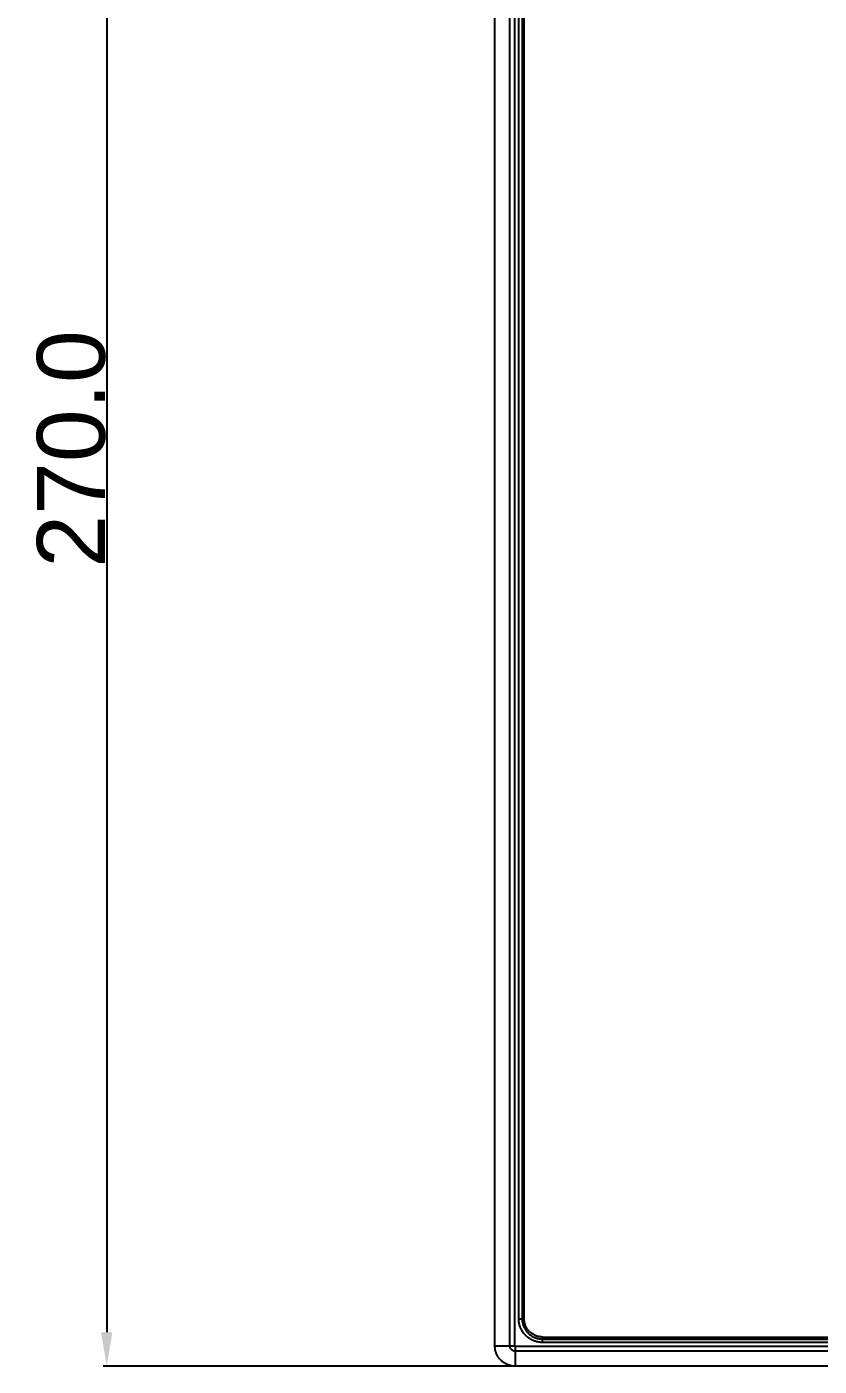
# Model space of a CAD drawing. Header units: millimetres. Extents: x 3033 to 5751, y 230 to 1450.
# Drawn here: x 3276.5 to 3393.1, y 528.3 to 725.4 of the extents above; entities that cross this region are included whole.
import ezdxf

# ---------------------------------------------------------------- set-up
doc = ezdxf.new("R2010")
doc.units = ezdxf.units.MM
doc.header["$MEASUREMENT"] = 0
doc.layers.add('Default', color=7, linetype='Continuous')
doc.layers.add('LAYER 10', color=2, linetype='Continuous')
doc.styles.add('Arial', font='arial.ttf')
doc.dimstyles.new('Dimension Style 01', dxfattribs={"dimtxt": 10, "dimasz": 5, "dimexe": 0.5, "dimexo": 0.5, "dimgap": 0.09, "dimtad": 1, "dimtoh": 1, "dimdec": 1, "dimzin": 1, "dimdsep": 46, "dimtxsty": 'Arial', "dimcen": 0.5, "dimadec": 1, "dimazin": 0, "dimtfac": 1, "dimtdec": 4, "dimtix": 1, "dimtmove": 0, "dimatfit": 3, "dimfxl": 1, "dimtolj": 1, "dimtzin": 1, "dimarcsym": 0})

# ---------------------------------------------------------------- blocks, each defined once
blk = doc.blocks.new('*D7')
at = {"layer": 'Default', "color": 0, "lineweight": -2, "transparency": 16777216}
for p, q in [((3347.84, 798.25), (3287.73, 798.25)), ((3288.23, 793.25), (3288.23, 533.25)), ((3347.84, 528.25), (3287.73, 528.25))]:
    blk.add_line(p, q, dxfattribs=at)
at = {"layer": 'Default', "color": 0, "transparency": 16777216}
for points in [[(3289.06, 793.25), (3287.39, 793.25), (3288.23, 798.25)], [(3287.39, 533.25), (3289.06, 533.25), (3288.23, 528.25)]]:
    blk.add_solid(points, dxfattribs=at)
at = {"layer": 'Defpoints', "color": 0, "transparency": 16777216}
for p in [(3348.34, 798.25), (3288.23, 528.25), (3348.34, 528.25)]:
    blk.add_point(p, dxfattribs=at)
at = {"layer": 'Default', "color": 0, "transparency": 16777216, "insert": (3283.03, 663.25), "char_height": 10, "attachment_point": 5, "rotation": 90, "style": 'Arial'}
blk.add_mtext('\\A1;270.0', dxfattribs=at)

msp = doc.modelspace()

# ---------------------------------------------------------------- linework, layer by layer
at = {"layer": 'LAYER 10'}
for p, q in [((3345.34, 531.25), (3345.34, 795.25)), ((3347.55, 531.25), (3347.55, 795.25)), ((3348.26, 531.25), (3348.26, 795.25)), ((3348.84, 535.25), (3348.84, 791.25)), ((3349.34, 791.25), (3349.34, 535.25)), ((3349.64, 535.25), (3349.64, 791.25)), ((3348.84, 535.25), (3349.34, 535.25)), ((3348.84, 535.13), (3348.84, 535.25)), ((3348.85, 535.01), (3348.84, 535.13)), ((3348.86, 534.9), (3348.85, 535.01)), ((3348.87, 534.78), (3348.86, 534.9)), ((3348.89, 534.66), (3348.87, 534.78)), ((3348.91, 534.54), (3348.89, 534.66)), ((3348.94, 534.42), (3348.91, 534.54)), ((3348.97, 534.31), (3348.94, 534.42)), ((3349.01, 534.19), (3348.97, 534.31)), ((3349.34, 535.25), (3349.34, 535.15)), ((3349.34, 535.25), (3349.64, 535.25)), ((3349.34, 535.15), (3349.35, 535.05)), ((3349.35, 535.05), (3349.36, 534.95)), ((3349.36, 534.95), (3349.37, 534.84)), ((3349.37, 534.84), (3349.38, 534.74)), ((3349.38, 534.74), (3349.4, 534.64)), ((3349.4, 534.64), (3349.43, 534.54)), ((3349.43, 534.54), (3349.45, 534.44)), ((3349.45, 534.44), (3349.48, 534.35)), ((3349.48, 534.35), (3349.51, 534.25)), ((3349.51, 534.25), (3349.55, 534.15)), ((3349.64, 535.16), (3349.64, 535.25)), ((3349.65, 535.07), (3349.64, 535.16)), ((3349.66, 534.98), (3349.65, 535.07)), ((3349.67, 534.89), (3349.66, 534.98)), ((3349.68, 534.79), (3349.67, 534.89)), ((3349.7, 534.7), (3349.68, 534.79)), ((3349.72, 534.61), (3349.7, 534.7)), ((3349.74, 534.52), (3349.72, 534.61)), ((3349.77, 534.44), (3349.74, 534.52)), ((3349.8, 534.35), (3349.77, 534.44)), ((3349.83, 534.26), (3349.8, 534.35)), ((3349.86, 534.18), (3349.83, 534.26)), ((3349.04, 534.08), (3349.01, 534.19)), ((3349.09, 533.97), (3349.04, 534.08)), ((3349.13, 533.86), (3349.09, 533.97)), ((3349.18, 533.75), (3349.13, 533.86)), ((3349.23, 533.64), (3349.18, 533.75)), ((3349.29, 533.54), (3349.23, 533.64)), ((3349.35, 533.43), (3349.29, 533.54)), ((3349.41, 533.33), (3349.35, 533.43)), ((3349.48, 533.24), (3349.41, 533.33)), ((3349.55, 533.14), (3349.48, 533.24)), ((3349.55, 534.15), (3349.59, 534.06)), ((3349.63, 533.04), (3349.55, 533.14)), ((3349.59, 534.06), (3349.63, 533.96)), ((3349.63, 533.96), (3349.68, 533.87)), ((3349.7, 532.95), (3349.63, 533.04)), ((3349.68, 533.87), (3349.73, 533.78)), ((3349.78, 532.86), (3349.7, 532.95)), ((3349.73, 533.78), (3349.78, 533.69)), ((3349.78, 533.69), (3349.83, 533.61)), ((3349.87, 532.78), (3349.78, 532.86)), ((3349.83, 533.61), (3349.89, 533.52)), ((3349.9, 534.09), (3349.86, 534.18)), ((3349.95, 532.7), (3349.87, 532.78)), ((3349.89, 533.52), (3349.95, 533.44)), ((3349.94, 534.01), (3349.9, 534.09)), ((3349.99, 533.93), (3349.94, 534.01)), ((3349.95, 533.44), (3350.01, 533.36)), ((3350.04, 532.62), (3349.95, 532.7)), ((3350.03, 533.85), (3349.99, 533.93)), ((3350.01, 533.36), (3350.08, 533.28)), ((3350.08, 533.77), (3350.03, 533.85)), ((3350.13, 532.54), (3350.04, 532.62)), ((3350.14, 533.7), (3350.08, 533.77)), ((3350.08, 533.28), (3350.15, 533.21)), ((3350.23, 532.46), (3350.13, 532.54)), ((3350.19, 533.62), (3350.14, 533.7)), ((3350.15, 533.21), (3350.22, 533.13)), ((3350.25, 533.55), (3350.19, 533.62)), ((3350.22, 533.13), (3350.29, 533.06)), ((3350.32, 532.39), (3350.23, 532.46)), ((3350.31, 533.48), (3350.25, 533.55)), ((3350.29, 533.06), (3350.37, 532.99)), ((3350.37, 533.41), (3350.31, 533.48)), ((3350.42, 532.33), (3350.32, 532.39)), ((3350.43, 533.34), (3350.37, 533.41)), ((3350.37, 532.99), (3350.45, 532.93)), ((3350.52, 532.26), (3350.42, 532.33)), ((3350.5, 533.28), (3350.43, 533.34)), ((3350.45, 532.93), (3350.53, 532.86)), ((3350.57, 533.22), (3350.5, 533.28)), ((3350.63, 532.2), (3350.52, 532.26)), ((3350.53, 532.86), (3350.61, 532.8)), ((3350.64, 533.16), (3350.57, 533.22)), ((3350.61, 532.8), (3350.7, 532.74)), ((3350.71, 533.1), (3350.64, 533.16)), ((3350.7, 532.74), (3350.78, 532.69)), ((3350.78, 533.05), (3350.71, 533.1)), ((3350.86, 533), (3350.78, 533.05)), ((3350.78, 532.69), (3350.87, 532.64)), ((3350.94, 532.95), (3350.86, 533)), ((3350.87, 532.64), (3350.96, 532.59)), ((3351.02, 532.9), (3350.94, 532.95)), ((3350.96, 532.59), (3351.05, 532.54)), ((3351.1, 532.86), (3351.02, 532.9)), ((3351.05, 532.54), (3351.15, 532.5)), ((3351.18, 532.82), (3351.1, 532.86)), ((3351.15, 532.5), (3351.24, 532.46)), ((3351.27, 532.78), (3351.18, 532.82)), ((3351.24, 532.46), (3351.34, 532.43)), ((3351.35, 532.74), (3351.27, 532.78)), ((3351.34, 532.43), (3351.43, 532.39)), ((3351.44, 532.71), (3351.35, 532.74)), ((3351.43, 532.39), (3351.53, 532.36)), ((3351.52, 532.68), (3351.44, 532.71)), ((3351.61, 532.65), (3351.52, 532.68)), ((3351.53, 532.36), (3351.63, 532.34)), ((3351.7, 532.63), (3351.61, 532.65)), ((3351.63, 532.34), (3351.73, 532.32)), ((3351.79, 532.61), (3351.7, 532.63)), ((3351.73, 532.32), (3351.83, 532.3)), ((3351.88, 532.59), (3351.79, 532.61)), ((3351.83, 532.3), (3351.93, 532.28)), ((3351.97, 532.58), (3351.88, 532.59)), ((3351.93, 532.28), (3352.03, 532.27)), ((3352.06, 532.57), (3351.97, 532.58)), ((3352.03, 532.27), (3352.14, 532.26)), ((3352.16, 532.56), (3352.06, 532.57)), ((3352.14, 532.26), (3352.24, 532.26)), ((3352.25, 532.55), (3352.16, 532.56)), ((3352.24, 532.26), (3352.34, 532.25)), ((3352.34, 532.55), (3352.25, 532.55)), ((3352.34, 532.55), (3568.34, 532.55)), ((3352.34, 532.25), (3352.34, 532.55)), ((3352.34, 531.75), (3352.34, 532.25)), ((3352.34, 532.25), (3568.34, 532.25)), ((3345.34, 531.25), (3347.55, 531.25)), ((3345.34, 531.15), (3345.34, 531.25)), ((3345.35, 531.05), (3345.34, 531.15)), ((3345.36, 530.95), (3345.35, 531.05)), ((3345.37, 530.84), (3345.36, 530.95)), ((3345.38, 530.74), (3345.37, 530.84)), ((3345.4, 530.64), (3345.38, 530.74)), ((3345.43, 530.54), (3345.4, 530.64)), ((3345.45, 530.44), (3345.43, 530.54)), ((3345.48, 530.35), (3345.45, 530.44)), ((3345.51, 530.25), (3345.48, 530.35)), ((3347.55, 531.25), (3348.26, 531.25)), ((3347.55, 531.23), (3347.55, 531.25)), ((3347.55, 531.2), (3347.55, 531.23)), ((3347.55, 531.17), (3347.55, 531.2)), ((3347.56, 531.15), (3347.55, 531.17)), ((3347.56, 531.12), (3347.56, 531.15)), ((3347.56, 531.09), (3347.56, 531.12)), ((3347.57, 531.07), (3347.56, 531.09)), ((3347.58, 531.04), (3347.57, 531.07)), ((3347.59, 531.01), (3347.58, 531.04)), ((3347.59, 530.99), (3347.59, 531.01)), ((3347.6, 530.96), (3347.59, 530.99)), ((3347.61, 530.94), (3347.6, 530.96)), ((3347.62, 530.91), (3347.61, 530.94)), ((3347.64, 530.89), (3347.62, 530.91)), ((3347.65, 530.86), (3347.64, 530.89)), ((3347.66, 530.84), (3347.65, 530.86)), ((3347.68, 530.82), (3347.66, 530.84)), ((3347.69, 530.8), (3347.68, 530.82)), ((3347.71, 530.77), (3347.69, 530.8)), ((3347.73, 530.75), (3347.71, 530.77)), ((3347.74, 530.73), (3347.73, 530.75)), ((3347.76, 530.71), (3347.74, 530.73)), ((3347.78, 530.69), (3347.76, 530.71)), ((3347.8, 530.67), (3347.78, 530.69)), ((3347.82, 530.66), (3347.8, 530.67)), ((3347.84, 530.64), (3347.82, 530.66)), ((3347.86, 530.62), (3347.84, 530.64)), ((3347.88, 530.61), (3347.86, 530.62)), ((3347.91, 530.59), (3347.88, 530.61)), ((3347.93, 530.58), (3347.91, 530.59)), ((3347.95, 530.56), (3347.93, 530.58)), ((3347.98, 530.55), (3347.95, 530.56)), ((3348, 530.54), (3347.98, 530.55)), ((3348.03, 530.53), (3348, 530.54)), ((3348.05, 530.52), (3348.03, 530.53)), ((3348.08, 530.51), (3348.05, 530.52)), ((3348.1, 530.5), (3348.08, 530.51)), ((3348.13, 530.49), (3348.1, 530.5)), ((3348.15, 530.48), (3348.13, 530.49)), ((3348.18, 530.48), (3348.15, 530.48)), ((3348.21, 530.47), (3348.18, 530.48)), ((3348.23, 530.47), (3348.21, 530.47)), ((3348.26, 530.46), (3348.23, 530.47)), ((3348.26, 531.25), (3348.26, 531.24)), ((3348.26, 531.25), (3348.26, 531.25)), ((3348.26, 531.25), (3348.26, 531.25)), ((3348.26, 531.24), (3348.26, 531.23)), ((3348.26, 531.24), (3348.26, 531.24)), ((3348.26, 531.24), (3348.26, 531.24)), ((3348.26, 531.24), (3348.26, 531.24)), ((3348.26, 531.23), (3348.26, 531.22)), ((3348.26, 531.23), (3348.26, 531.23)), ((3348.26, 531.23), (3348.26, 531.23)), ((3348.26, 531.22), (3348.27, 531.21)), ((3348.26, 531.22), (3348.26, 531.22)), ((3348.26, 531.22), (3348.26, 531.22)), ((3348.26, 531.22), (3348.26, 531.22)), ((3348.29, 530.46), (3348.26, 530.46)), ((3348.27, 531.21), (3348.27, 531.21)), ((3348.27, 531.21), (3348.27, 531.21)), ((3348.27, 531.21), (3348.27, 531.21)), ((3348.27, 531.21), (3348.27, 531.2)), ((3348.27, 531.2), (3348.28, 531.2)), ((3348.27, 531.2), (3348.27, 531.2)), ((3348.28, 531.2), (3348.28, 531.19)), ((3348.28, 531.2), (3348.28, 531.2)), ((3348.28, 531.19), (3348.29, 531.19)), ((3348.28, 531.19), (3348.28, 531.19)), ((3348.28, 531.19), (3348.28, 531.19)), ((3348.29, 531.19), (3348.29, 531.19)), ((3348.29, 531.19), (3348.29, 531.18)), ((3348.29, 531.18), (3348.3, 531.18)), ((3348.29, 531.18), (3348.29, 531.18)), ((3348.31, 530.46), (3348.29, 530.46)), ((3348.3, 531.18), (3348.31, 531.18)), ((3348.3, 531.18), (3348.3, 531.18)), ((3348.3, 531.18), (3348.3, 531.18)), ((3348.3, 531.18), (3348.3, 531.18)), ((3348.31, 531.18), (3348.31, 531.17)), ((3348.31, 531.17), (3348.32, 531.17)), ((3348.31, 531.17), (3348.31, 531.17)), ((3348.31, 531.17), (3348.31, 531.17)), ((3348.34, 530.46), (3348.31, 530.46)), ((3348.32, 531.17), (3348.33, 531.17)), ((3348.32, 531.17), (3348.32, 531.17)), ((3348.32, 531.17), (3348.32, 531.17)), ((3348.33, 531.17), (3348.34, 531.17)), ((3348.33, 531.17), (3348.33, 531.17)), ((3348.33, 531.17), (3348.33, 531.17)), ((3348.33, 531.17), (3348.33, 531.17)), ((3348.34, 531.17), (3348.34, 530.46)), ((3348.34, 531.17), (3348.34, 531.17)), ((3572.34, 531.17), (3348.34, 531.17)), ((3348.34, 530.46), (3348.34, 528.25)), ((3572.34, 530.46), (3348.34, 530.46)), ((3350.73, 532.15), (3350.63, 532.2)), ((3350.84, 532.09), (3350.73, 532.15)), ((3350.95, 532.04), (3350.84, 532.09)), ((3351.06, 532), (3350.95, 532.04)), ((3351.17, 531.96), (3351.06, 532)), ((3351.28, 531.92), (3351.17, 531.96)), ((3351.4, 531.88), (3351.28, 531.92)), ((3351.51, 531.85), (3351.4, 531.88)), ((3351.63, 531.83), (3351.51, 531.85)), ((3351.75, 531.8), (3351.63, 531.83)), ((3351.86, 531.79), (3351.75, 531.8)), ((3351.98, 531.77), (3351.86, 531.79)), ((3352.1, 531.76), (3351.98, 531.77)), ((3352.22, 531.76), (3352.1, 531.76)), ((3352.34, 531.75), (3352.22, 531.76)), ((3568.34, 531.75), (3352.34, 531.75)), ((3345.55, 530.15), (3345.51, 530.25)), ((3345.59, 530.06), (3345.55, 530.15)), ((3345.63, 529.96), (3345.59, 530.06)), ((3345.68, 529.87), (3345.63, 529.96)), ((3345.73, 529.78), (3345.68, 529.87)), ((3345.78, 529.69), (3345.73, 529.78)), ((3345.83, 529.61), (3345.78, 529.69)), ((3345.89, 529.52), (3345.83, 529.61)), ((3345.95, 529.44), (3345.89, 529.52)), ((3346.01, 529.36), (3345.95, 529.44)), ((3346.08, 529.28), (3346.01, 529.36)), ((3346.15, 529.21), (3346.08, 529.28)), ((3346.22, 529.13), (3346.15, 529.21)), ((3346.29, 529.06), (3346.22, 529.13)), ((3346.37, 528.99), (3346.29, 529.06)), ((3346.45, 528.93), (3346.37, 528.99)), ((3346.53, 528.86), (3346.45, 528.93)), ((3346.61, 528.8), (3346.53, 528.86)), ((3346.7, 528.74), (3346.61, 528.8)), ((3346.78, 528.69), (3346.7, 528.74)), ((3346.87, 528.64), (3346.78, 528.69)), ((3346.96, 528.59), (3346.87, 528.64)), ((3347.05, 528.54), (3346.96, 528.59)), ((3347.15, 528.5), (3347.05, 528.54)), ((3347.24, 528.46), (3347.15, 528.5)), ((3347.34, 528.43), (3347.24, 528.46)), ((3347.43, 528.39), (3347.34, 528.43)), ((3347.53, 528.36), (3347.43, 528.39)), ((3347.63, 528.34), (3347.53, 528.36)), ((3347.73, 528.32), (3347.63, 528.34)), ((3347.83, 528.3), (3347.73, 528.32)), ((3347.93, 528.28), (3347.83, 528.3)), ((3348.03, 528.27), (3347.93, 528.28)), ((3348.14, 528.26), (3348.03, 528.27)), ((3348.24, 528.26), (3348.14, 528.26)), ((3348.34, 528.25), (3348.24, 528.26)), ((3572.34, 528.25), (3348.34, 528.25))]:
    msp.add_line(p, q, dxfattribs=at)

# ---------------------------------------------------------------- dimensions: what is measured, and where the dimension line sits
at = {"layer": 'Default'}
dim = msp.add_linear_dim(base=(3288.23, 528.25), p1=(3348.34, 798.25), p2=(3348.34, 528.25), angle=90, dimstyle='Dimension Style 01', override={"dimtmove": 1}, dxfattribs=at)
dim.commit()
dim.dimension.update_dxf_attribs({"geometry": '*D7', "text_midpoint": (3283.03, 663.25)})

doc.saveas('drawing.dxf')
